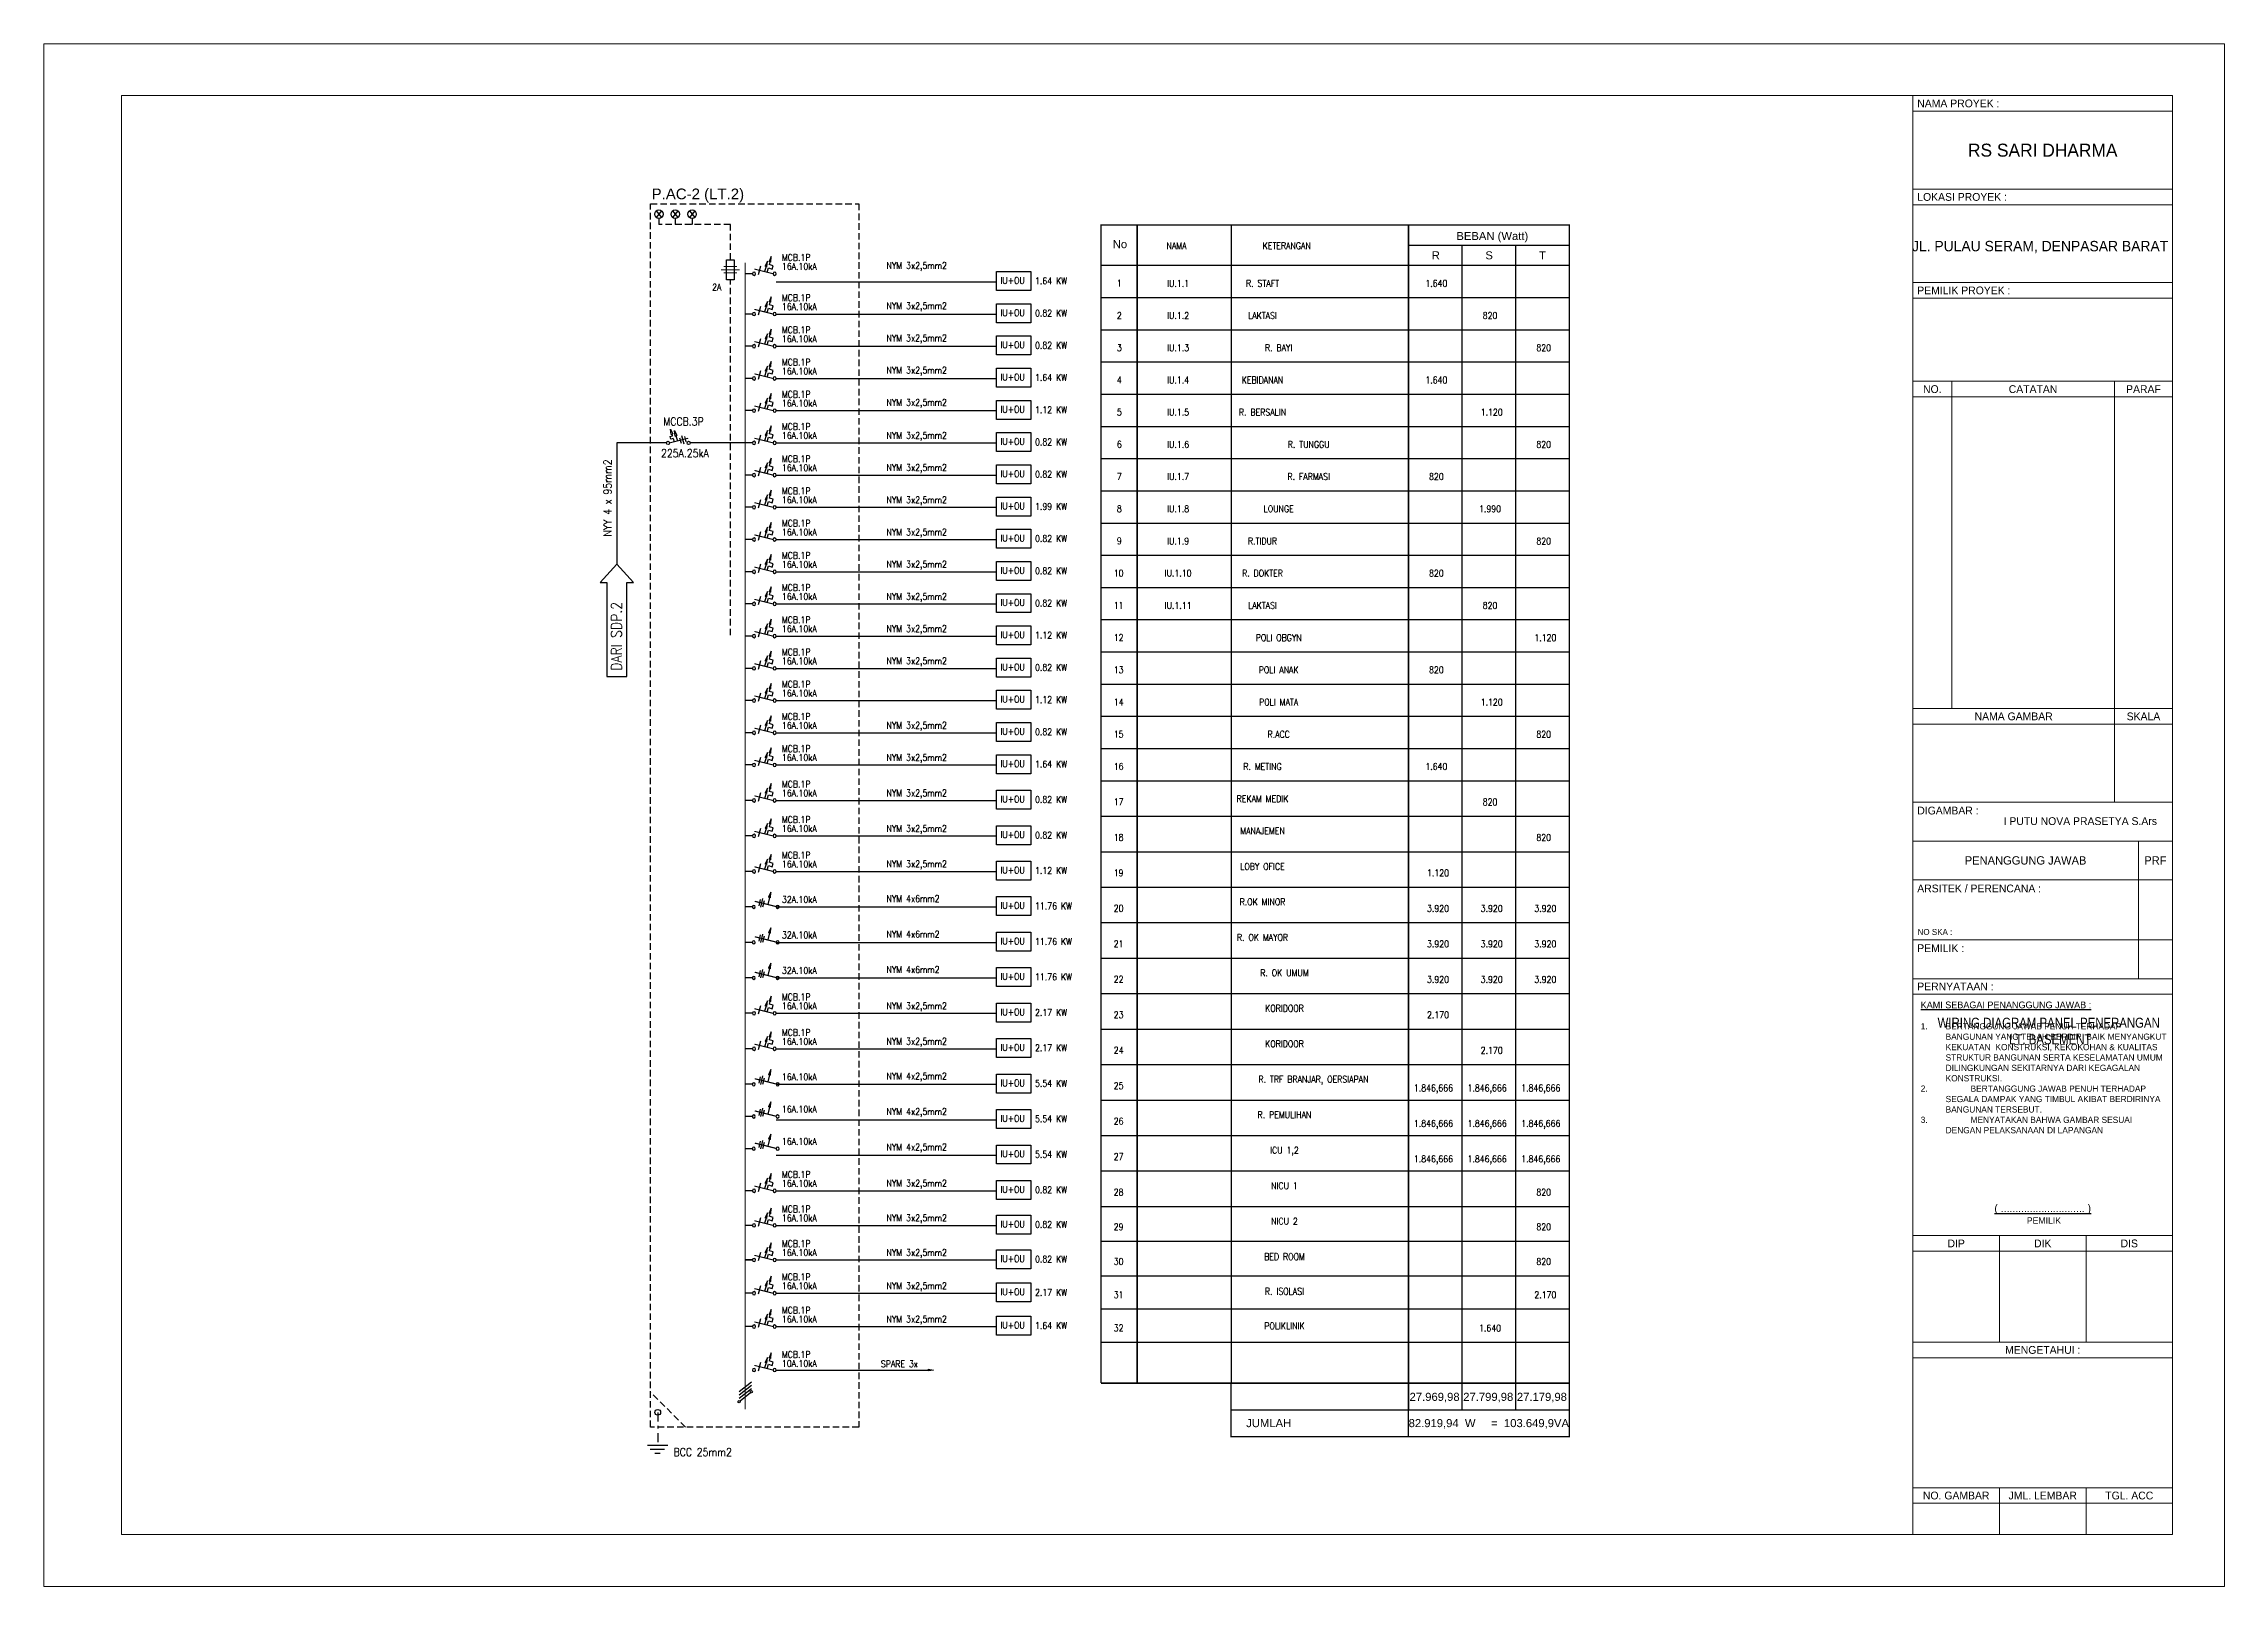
# Model space of a CAD drawing. Header units: inches. Extents: x 31310 to 32350, y 3900 to 5049.
# Drawn here: x 31918.7 to 32002.7, y 4547.7 to 4607.1 of the extents above; entities that cross this region are included whole.
import ezdxf
from ezdxf.enums import TextEntityAlignment as Align

# ---------------------------------------------------------------- set-up
doc = ezdxf.new("R2010")
doc.units = ezdxf.units.IN
doc.header["$MEASUREMENT"] = 0
doc.linetypes.add('DASHDOT', pattern=[1, 0.5, -0.25, 0, -0.25])
doc.linetypes.add('HIDDEN', pattern=[0.375, 0.25, -0.125])
for name, color, linetype in [('-KOP', 7, 'Continuous'), ('-LINE', 1, 'Continuous'), ('-TXT', 7, 'Continuous'), ('TEXTKOP', 7, 'Continuous'), ('WIRING', 4, 'Continuous')]:
    doc.layers.add(name, color=color, linetype=linetype)
doc.layers.add('-LAMP', color=7, linetype='Continuous', lineweight=18, true_color=0xff0a0a)
for name, color, linetype, lineweight in [('A-FURN-EQPM', 177, 'Continuous', 0), ('US 0 Sanitair', 9, 'Continuous', 0), ('US-Elevation', 9, 'Continuous', 5)]:
    doc.layers.add(name, color=color, linetype=linetype, lineweight=lineweight)
doc.styles.add('1 100', font='GOTHIC.TTF')
doc.styles.add('1 200', font='GOTHIC.TTF', dxfattribs={"height": 300})
doc.styles.add('ARIAL', font='arial.ttf')
doc.styles.add('Arial Narrow', font='ARIALN.TTF')
doc.styles.add('TXT', font='romans.shx', dxfattribs={"width": 0.85, "height": 0.25})

# ---------------------------------------------------------------- blocks, each defined once
blk = doc.blocks.new('_ClosedBlank')
at = {"color": 0, "linetype": 'ByBlock', "lineweight": -2}
for p, q in [((-1, 0.17), (0, 0)), ((-1, 0.17), (-1, -0.17)), ((0, 0), (-1, -0.17))]:
    blk.add_line(p, q, dxfattribs=at)
blk = doc.blocks.new('-MCB1PH')
at = {"layer": '-LINE', "color": 7}
for p, q in [((0.12, 0.299), (0.262, 0.34)), ((0.153, 0.172), (0.12, 0.299)), ((0.287, 0.215), (0.153, 0.172)), ((0.334, 0.053), (0.287, 0.215))]:
    blk.add_line(p, q, dxfattribs=at)
blk.add_lwpolyline([(0.237, 0.444), (0.262, 0.34)], dxfattribs=at)
at = {"layer": 'WIRING', "color": 7}
blk.add_line((0.585, 0.282), (0.673, -0.037), dxfattribs=at)
at = {"layer": 'WIRING', "const_width": 0.04}
blk.add_lwpolyline([(0.121, 0), (0.813, 0.173)], dxfattribs=at)
at = {"layer": 'WIRING', "color": 7}
blk.add_lwpolyline([(0.379, 0.269), (0.432, 0.078)], dxfattribs=at)
at = {"layer": 'WIRING'}
for centre in [(0.06, 0), (0.828, 0)]:
    blk.add_circle(centre, 0.0605, dxfattribs=at)
at = {"layer": '-LINE', "color": 7, "xscale": 0.1984500000224796, "yscale": 0.1984500000224796, "zscale": 0.1984500000224796, "rotation": 103.8965061108656}
blk.add_blockref('_ClosedBlank', (0.189, 0.636), dxfattribs=at)
at = {"layer": 'WIRING', "color": 7, "xscale": 0.1999999999999972, "yscale": 0.1999999999999972, "zscale": 0.1999999999999972, "rotation": 105.3991931955513}
blk.add_blockref('_ClosedBlank', (0.326, 0.462), dxfattribs=at)
blk = doc.blocks.new('-MCCB')
at = {"layer": 'WIRING', "color": 7}
for p, q in [((0.136, 0.233), (0.229, 0.258)), ((0.163, 0.134), (0.136, 0.233)), ((0.256, 0.16), (0.163, 0.134)), ((0.229, 0.258), (0.211, 0.322)), ((0.49, 0.19), (0.546, -0.013)), ((0.563, 0.278), (0.651, -0.04)), ((0.672, 0.24), (0.727, 0.037))]:
    blk.add_line(p, q, dxfattribs=at)
at = {"layer": 'WIRING', "const_width": 0.04}
blk.add_lwpolyline([(0.121, 0), (0.813, 0.173)], dxfattribs=at)
at = {"layer": 'WIRING', "color": 7}
for points in [[(0.256, 0.16), (0.288, 0.044)], [(0.357, 0.266), (0.41, 0.074)]]:
    blk.add_lwpolyline(points, dxfattribs=at)
at = {"layer": 'WIRING'}
for centre in [(0.06, 0), (0.828, 0)]:
    blk.add_circle(centre, 0.0605, dxfattribs=at)
at = {"layer": 'WIRING', "color": 7, "xscale": 0.1999999999999972, "yscale": 0.1999999999999972, "zscale": 0.1999999999999972, "rotation": 105.3991931955513}
for p in [(0.158, 0.515), (0.304, 0.458)]:
    blk.add_blockref('_ClosedBlank', p, dxfattribs=at)
blk = doc.blocks.new('erthrhhrthre')
for p, q in [((-229.5, 130.04), (-229.5, 40.94)), ((-103.5, 130.04), (-229.5, 130.04)), ((-103.5, 40.94), (-103.5, 130.04)), ((-121.5, 121.64), (-106.5, 121.64)), ((-121.5, 116.24), (-106.5, 116.24)), ((-121.5, 110.54), (-106.5, 110.54)), ((-121.5, 91.64), (-106.5, 91.64)), ((-121.5, 86.24), (-106.5, 86.24)), ((-121.5, 83.99), (-106.5, 83.99)), ((-121.5, 76.04), (-106.5, 76.04)), ((-121.5, 61.2), (-106.5, 61.2)), ((-121.5, 55.05), (-106.5, 55.05)), ((-121.5, 46.64), (-106.5, 46.64)), ((-229.5, 40.94), (-103.5, 40.94))]:
    blk.add_line(p, q)
at = {"color": 5}
for p, q in [((-225, 127.04), (-225, 43.94)), ((-106.5, 127.04), (-225, 127.04)), ((-121.5, 43.94), (-121.5, 127.04)), ((-106.5, 43.94), (-106.5, 127.04)), ((-225, 43.94), (-106.5, 43.94))]:
    blk.add_line(p, q, dxfattribs=at)
at = {"ltscale": 8}
for p, q in [((-121.5, 126.14), (-106.5, 126.14)), ((-121.5, 120.74), (-106.5, 120.74)), ((-121.5, 115.34), (-106.5, 115.34)), ((-121.5, 109.64), (-106.5, 109.64)), ((-119.25, 91.64), (-119.25, 110.54)), ((-109.86, 86.24), (-109.86, 110.54)), ((-121.5, 90.74), (-106.5, 90.74)), ((-108.47, 83.99), (-108.47, 76.04)), ((-121.5, 81.74), (-106.5, 81.74)), ((-121.5, 78.29), (-106.5, 78.29)), ((-121.5, 75.14), (-106.5, 75.14)), ((-116.5, 61.2), (-116.5, 55.05)), ((-111.5, 61.2), (-111.5, 55.05)), ((-121.5, 60.3), (-106.5, 60.3)), ((-121.5, 54.15), (-106.5, 54.15)), ((-121.5, 45.74), (-106.5, 45.74))]:
    blk.add_line(p, q, dxfattribs=at)
at = {"ltscale": 5}
for p, q in [((-116.5, 43.94), (-116.5, 46.64)), ((-111.5, 43.94), (-111.5, 46.64))]:
    blk.add_line(p, q, dxfattribs=at)
at = {"layer": 'A-FURN-EQPM', "color": 0, "linetype": 'ByBlock', "lineweight": -2, "ltscale": 0.25}
blk.add_lwpolyline([(-229.5, 40.94), (-103.5, 40.94), (-103.5, 130.04), (-229.5, 130.04)], close=True, dxfattribs=at)
at = {"layer": 'TEXTKOP', "style": '1 100'}
for s, height, p in [('NAMA PROYEK :', 0.45, (-121.25, 126.59)), ('LOKASI PROYEK :', 0.45, (-121.25, 121.19)), ('PEMILIK PROYEK :', 0.45, (-121.25, 115.79)), ('DIGAMBAR :', 0.45, (-121.25, 85.75)), ('I PUTU NOVA PRASETYA S.Ars', 0.45, (-116.26, 85.14)), ('ARSITEK / PERENCANA :', 0.45, (-121.25, 81.25)), ('NO SKA :', 0.346, (-121.23, 78.74)), ('PEMILIK :', 0.45, (-121.25, 77.8)), ('PERNYATAAN :', 0.45, (-121.25, 75.59))]:
    blk.add_text(s, height=height, dxfattribs=at).set_placement(p, align=Align.MIDDLE_LEFT)
at = {"layer": 'TEXTKOP', "style": '1 100', "oblique": 0}
for s, height, p in [('RS SARI DHARMA', 0.75, (-114, 123.89)), ('JL. PULAU SERAM, DENPASAR BARAT ', 0.6, (-114.04, 118.35))]:
    blk.add_text(s, height=height, rotation=359.9915, dxfattribs=at).set_placement(p, align=Align.MIDDLE_CENTER)
at = {"layer": 'TEXTKOP', "style": '1 100'}
for s, height, p in [('NO.', 0.45, (-120.38, 110.09)), ('CATATAN', 0.45, (-114.56, 110.09)), ('PARAF', 0.45, (-108.18, 110.09)), ('NAMA GAMBAR', 0.45, (-115.68, 91.19)), ('SKALA', 0.45, (-108.18, 91.19)), ('PENANGGUNG JAWAB', 0.48, (-114.99, 82.87)), ('PRF', 0.48, (-107.49, 82.87)), ('MENGETAHUI :', 0.45, (-114, 54.6)), ('NO. GAMBAR', 0.45, (-119, 46.19)), ('JML. LEMBAR', 0.45, (-114, 46.19)), ('TGL. ACC', 0.45, (-109, 46.19))]:
    blk.add_text(s, height=height, dxfattribs=at).set_placement(p, align=Align.MIDDLE_CENTER)
for s, p in [('DIP', (-119, 60.75)), ('DIK', (-114, 60.75)), ('DIS', (-109, 60.75))]:
    blk.add_text(s, height=0.45, dxfattribs=at).set_placement(p, align=Align.MIDDLE)
at = {"layer": 'TEXTKOP', "ltscale": 5, "style": '1 200'}
for s, insert, char_height, width, attachment_point in [('{\\H1.083x;\\LKAMI SEBAGAI PENANGGUNG JAWAB :\\P\\H0.9234x;\\P\\pxt4;}1. ^IBERTANGGUNG JAWAB PENUH TERHADAP  ^I^IBANGUNAN YANG TELAH BERDIRI BAIK MENYANGKUT ^IKEKUATAN ^IKONSTRUKSI, KEKOKOHAN & KUALITAS ^ISTRUKTUR BANGUNAN SERTA KESELAMATAN UMUM ^IDILINGKUNGAN SEKITARNYA DARI KEGAGALAN ^IKONSTRUKSI.\\P\\pi-4,l4,t8;2.^IBERTANGGUNG JAWAB PENUH TERHADAP SEGALA DAMPAK YANG TIMBUL AKIBAT BERDIRINYA BANGUNAN TERSEBUT.\\P3.^IMENYATAKAN BAHWA GAMBAR SESUAI DENGAN PELAKSANAAN DI LAPANGAN', (-121.05, 74.72), 0.36, 14.2351, 1), ('{\\L( ............................. )\\P\\H0.8333x;\\l PEMILIK}', (-114, 63.01), 0.45, 15, 2)]:
    blk.add_mtext(s, dxfattribs=dict(at, insert=insert, char_height=char_height, width=width, attachment_point=attachment_point))
blk = doc.blocks.new('-mcb3p')
at = {"layer": '-LINE', "color": 7}
for p, q in [((0.485, 0.007), (0.434, 0.215)), ((0.556, -0.004), (0.487, 0.275)), ((0.614, 0.038), (0.563, 0.247))]:
    blk.add_line(p, q, dxfattribs=at)
at = {"layer": '-LINE', "color": 2, "const_width": 0.04}
blk.add_lwpolyline([(0.049, 0.01), (0.755, 0.185)], dxfattribs=at)
at = {"layer": '-LINE', "color": 7}
blk.add_lwpolyline([(0.269, 0.31), (0.326, 0.079)], dxfattribs=at)
at = {"layer": '-LINE', "color": 2}
for centre in [(0, 0), (0.787, 0)]:
    blk.add_circle(centre, 0.05, dxfattribs=at)
at = {"layer": '-LINE', "color": 7, "xscale": 0.1800000000000017, "yscale": 0.1800000000000017, "zscale": 0.1800000000000017, "rotation": 103.8965061037899}
blk.add_blockref('_ClosedBlank', (0.226, 0.485), dxfattribs=at)

msp = doc.modelspace()

# ---------------------------------------------------------------- linework, layer by layer
at = {"layer": '-LAMP', "color": 7}
for p, q in [((31944.757, 4598.357), (31945.467, 4598.357)), ((31944.864, 4598.481), (31945.36, 4598.481)), ((31944.864, 4598.234), (31945.36, 4598.234))]:
    msp.add_line(p, q, dxfattribs=at)
at = {"layer": '-LINE', "color": 8}
for p, q in [((31942.255, 4600.624), (31942.463, 4600.376)), ((31942.463, 4600.624), (31942.255, 4600.376)), ((31943.093, 4600.624), (31942.884, 4600.376)), ((31942.884, 4600.624), (31943.093, 4600.376)), ((31943.535, 4600.624), (31943.744, 4600.376)), ((31943.744, 4600.624), (31943.535, 4600.376)), ((31959.394, 4597.289), (31977.428, 4597.289)), ((31959.394, 4596.049), (31977.428, 4596.049)), ((31959.394, 4594.809), (31977.428, 4594.809)), ((31959.394, 4593.568), (31977.428, 4593.568)), ((31959.394, 4592.328), (31977.428, 4592.328)), ((31959.394, 4592.328), (31977.428, 4592.328)), ((31959.394, 4591.088), (31977.428, 4591.088)), ((31959.394, 4591.088), (31977.428, 4591.088)), ((31959.394, 4589.848), (31977.428, 4589.848)), ((31959.394, 4589.848), (31977.428, 4589.848)), ((31959.394, 4588.607), (31977.428, 4588.607)), ((31959.394, 4587.367), (31977.428, 4587.367)), ((31959.394, 4586.127), (31977.428, 4586.127)), ((31959.394, 4584.887), (31977.428, 4584.887)), ((31959.394, 4583.646), (31977.428, 4583.646)), ((31959.394, 4582.406), (31977.428, 4582.406)), ((31959.394, 4581.166), (31977.428, 4581.166)), ((31959.394, 4579.926), (31977.428, 4579.926)), ((31959.394, 4578.685), (31977.428, 4578.685)), ((31959.394, 4577.319), (31977.428, 4577.319)), ((31959.394, 4575.953), (31977.428, 4575.953)), ((31959.394, 4574.587), (31977.428, 4574.587)), ((31959.394, 4573.221), (31977.428, 4573.221)), ((31959.394, 4571.855), (31977.428, 4571.855)), ((31959.394, 4570.489), (31977.428, 4570.489)), ((31959.394, 4569.123), (31977.428, 4569.123)), ((31959.394, 4567.757), (31977.428, 4567.757)), ((31959.394, 4566.391), (31977.428, 4566.391)), ((31959.394, 4565.025), (31977.428, 4565.025)), ((31959.394, 4563.659), (31977.428, 4563.659)), ((31959.394, 4562.293), (31977.428, 4562.293)), ((31959.394, 4560.96), (31977.428, 4560.96)), ((31959.394, 4559.626), (31977.428, 4559.626)), ((31959.394, 4558.345), (31977.428, 4558.345)), ((31959.394, 4557.065), (31977.428, 4557.065)), ((31959.394, 4555.495), (31977.428, 4555.495)), ((31959.394, 4555.495), (31977.428, 4555.495)), ((31959.394, 4555.495), (31977.428, 4555.495)), ((31959.394, 4555.495), (31977.428, 4555.495)), ((31959.394, 4555.495), (31977.428, 4555.495)), ((31959.394, 4555.495), (31977.428, 4555.495)), ((31959.394, 4555.495), (31977.428, 4555.495)), ((31959.394, 4555.495), (31977.428, 4555.495)), ((31959.394, 4555.495), (31977.428, 4555.495)), ((31959.394, 4555.495), (31977.428, 4555.495)), ((31959.394, 4555.495), (31977.428, 4555.495)), ((31959.394, 4555.495), (31977.428, 4555.495)), ((31959.394, 4555.495), (31977.428, 4555.495)), ((31959.394, 4555.495), (31977.428, 4555.495)), ((31959.394, 4555.495), (31977.428, 4555.495)), ((31959.394, 4555.495), (31977.428, 4555.495)), ((31964.4, 4554.462), (31977.428, 4554.462))]:
    msp.add_line(p, q, dxfattribs=at)
at = {"layer": '-LINE', "color": 7, "linetype": 'HIDDEN'}
for p, q in [((31942.359, 4600.338), (31942.359, 4600.097)), ((31945.112, 4600.097), (31942.359, 4600.097)), ((31942.988, 4600.338), (31942.988, 4600.097)), ((31943.639, 4600.338), (31943.639, 4600.097)), ((31945.112, 4598.745), (31945.112, 4600.097)), ((31945.112, 4584.289), (31945.112, 4597.97)), ((31943.378, 4553.8), (31942.04, 4555.142))]:
    msp.add_line(p, q, dxfattribs=at)
at = {"layer": '-LINE'}
for p, q in [((31964.4, 4600.096), (31964.4, 4555.495)), ((31964.4, 4600.096), (31964.4, 4555.495)), ((31964.4, 4600.08), (31964.4, 4555.495)), ((31964.4, 4600.08), (31964.4, 4555.495)), ((31971.227, 4600.08), (31971.227, 4555.495)), ((31971.227, 4600.08), (31971.227, 4555.495)), ((31971.227, 4600.08), (31971.227, 4555.495)), ((31971.227, 4600.08), (31971.227, 4554.462)), ((31973.294, 4599.305), (31973.294, 4554.462)), ((31973.294, 4599.305), (31973.294, 4554.462)), ((31975.361, 4599.305), (31975.361, 4554.462))]:
    msp.add_line(p, q, dxfattribs=at)
at = {"layer": '-LINE', "color": 7}
for p, q in [((31945.451, 4555.164), (31945.924, 4555.542)), ((31945.451, 4555.036), (31945.924, 4555.413)), ((31945.451, 4554.907), (31945.924, 4555.284)), ((31945.486, 4554.806), (31945.889, 4555.128)), ((31941.918, 4553.104), (31942.709, 4553.104)), ((31942.028, 4552.952), (31942.573, 4552.952)), ((31942.201, 4552.796), (31942.414, 4552.796))]:
    msp.add_line(p, q, dxfattribs=at)
at = {"layer": '-LINE', "color": 7, "linetype": 'DASHDOT', "ltscale": 0.7}
msp.add_line((31942.314, 4554.366), (31942.314, 4553.104), dxfattribs=at)
at = {"layer": '-LINE', "color": 7, "linetype": 'HIDDEN'}
msp.add_lwpolyline([(31942.04, 4600.897), (31950.059, 4600.897), (31950.059, 4553.8), (31942.04, 4553.8)], close=True, dxfattribs=at)
at = {"layer": '-LINE', "const_width": 0.0517}
for points in [[(31959.394, 4555.495), (31959.394, 4600.08), (31977.428, 4600.08), (31977.428, 4554.462)], [(31960.782, 4600.08), (31960.782, 4555.495)], [(31971.227, 4600.08), (31971.227, 4553.428)], [(31971.227, 4599.305), (31977.428, 4599.305)], [(31959.394, 4598.53), (31977.428, 4598.53)], [(31959.394, 4555.495), (31977.428, 4555.495)], [(31977.428, 4554.462), (31977.428, 4553.428), (31964.4, 4553.428), (31964.4, 4555.495)], [(31964.4, 4554.462), (31977.428, 4554.462)]]:
    msp.add_lwpolyline(points, dxfattribs=at)
at = {"layer": '-LINE'}
msp.add_lwpolyline([(31944.961, 4598.745), (31945.263, 4598.745), (31945.263, 4597.97), (31944.961, 4597.97)], close=True, dxfattribs=at)
msp.add_lwpolyline([(31940.739, 4587.018), (31940.096, 4586.317), (31940.355, 4586.317), (31940.355, 4582.701), (31941.124, 4582.701), (31941.124, 4586.317), (31941.382, 4586.317), (31940.739, 4587.018)], dxfattribs=at)
for centre in [(31942.359, 4600.5), (31942.988, 4600.5), (31943.639, 4600.5)]:
    msp.add_circle(centre, 0.162, dxfattribs=at)
at = {"layer": '-LINE', "color": 7}
for centre in [(31945.451, 4554.779), (31945.924, 4555.156)]:
    msp.add_circle(centre, 0.0444, dxfattribs=at)
at = {"layer": '-LINE', "color": 7, "linetype": 'Continuous', "ltscale": 0.7}
msp.add_circle((31942.314, 4554.366), 0.111, dxfattribs=at)
at = {"layer": 'WIRING', "color": 7}
for p, q in [((31945.962, 4598.206), (31945.687, 4598.206)), ((31946.88, 4597.895), (31955.368, 4597.895)), ((31945.962, 4596.655), (31945.687, 4596.655)), ((31946.88, 4596.655), (31955.368, 4596.655)), ((31945.962, 4595.414), (31945.687, 4595.414)), ((31946.88, 4595.414), (31955.368, 4595.414)), ((31945.962, 4594.174), (31945.687, 4594.174)), ((31946.88, 4594.174), (31955.368, 4594.174)), ((31945.962, 4592.934), (31945.687, 4592.934)), ((31946.88, 4592.934), (31955.368, 4592.934)), ((31945.962, 4591.693), (31945.687, 4591.693)), ((31946.88, 4591.693), (31955.368, 4591.693)), ((31945.962, 4590.453), (31945.687, 4590.453)), ((31946.88, 4590.453), (31955.368, 4590.453)), ((31945.962, 4589.213), (31945.687, 4589.213)), ((31946.88, 4589.213), (31955.368, 4589.213)), ((31945.962, 4587.973), (31945.687, 4587.973)), ((31946.88, 4587.973), (31955.368, 4587.973)), ((31945.953, 4586.732), (31945.679, 4586.732)), ((31945.962, 4586.732), (31945.687, 4586.732)), ((31945.962, 4586.732), (31945.687, 4586.732)), ((31945.962, 4586.732), (31945.687, 4586.732)), ((31946.88, 4586.732), (31955.368, 4586.732)), ((31945.953, 4585.492), (31945.679, 4585.492)), ((31945.962, 4585.492), (31945.687, 4585.492)), ((31945.962, 4585.492), (31945.687, 4585.492)), ((31945.962, 4585.492), (31945.687, 4585.492)), ((31946.88, 4585.492), (31955.368, 4585.492)), ((31945.953, 4584.252), (31945.679, 4584.252)), ((31945.962, 4584.252), (31945.687, 4584.252)), ((31945.962, 4584.252), (31945.687, 4584.252)), ((31945.962, 4584.252), (31945.687, 4584.252)), ((31946.88, 4584.252), (31955.368, 4584.252)), ((31945.953, 4583.011), (31945.679, 4583.011)), ((31945.962, 4583.012), (31945.687, 4583.012)), ((31945.962, 4583.012), (31945.687, 4583.012)), ((31945.962, 4583.012), (31945.687, 4583.012)), ((31946.88, 4583.012), (31955.368, 4583.012)), ((31945.953, 4581.771), (31945.679, 4581.771)), ((31945.962, 4581.771), (31945.687, 4581.771)), ((31945.962, 4581.771), (31945.687, 4581.771)), ((31945.962, 4581.771), (31945.687, 4581.771)), ((31946.88, 4581.771), (31955.368, 4581.771)), ((31945.953, 4580.531), (31945.679, 4580.531)), ((31945.962, 4580.531), (31945.687, 4580.531)), ((31945.962, 4580.531), (31945.687, 4580.531)), ((31945.962, 4580.531), (31945.687, 4580.531)), ((31946.88, 4580.531), (31955.368, 4580.531)), ((31945.953, 4579.291), (31945.679, 4579.291)), ((31945.962, 4579.291), (31945.687, 4579.291)), ((31945.962, 4579.291), (31945.687, 4579.291)), ((31945.962, 4579.291), (31945.687, 4579.291)), ((31946.88, 4579.291), (31955.368, 4579.291)), ((31945.953, 4577.925), (31945.679, 4577.925)), ((31945.962, 4577.925), (31945.687, 4577.925)), ((31945.962, 4577.925), (31945.687, 4577.925)), ((31945.962, 4577.925), (31945.687, 4577.925)), ((31946.88, 4577.925), (31955.368, 4577.925)), ((31945.953, 4576.559), (31945.679, 4576.559)), ((31945.962, 4576.559), (31945.687, 4576.559)), ((31945.962, 4576.559), (31945.687, 4576.559)), ((31945.962, 4576.559), (31945.687, 4576.559)), ((31946.88, 4576.559), (31955.368, 4576.559)), ((31945.953, 4575.193), (31945.679, 4575.193)), ((31945.962, 4575.193), (31945.687, 4575.193)), ((31945.962, 4575.193), (31945.687, 4575.193)), ((31945.962, 4575.193), (31945.687, 4575.193)), ((31946.88, 4575.193), (31955.368, 4575.193)), ((31945.953, 4573.827), (31945.679, 4573.827)), ((31945.962, 4573.827), (31945.687, 4573.827)), ((31946.88, 4573.827), (31955.368, 4573.827)), ((31945.953, 4572.461), (31945.679, 4572.461)), ((31945.962, 4572.461), (31945.687, 4572.461)), ((31946.88, 4572.461), (31955.368, 4572.461)), ((31945.953, 4571.095), (31945.679, 4571.095)), ((31945.962, 4571.095), (31945.687, 4571.095)), ((31946.88, 4571.095), (31955.368, 4571.095)), ((31945.953, 4569.729), (31945.679, 4569.729)), ((31945.962, 4569.729), (31945.687, 4569.729)), ((31945.962, 4569.729), (31945.687, 4569.729)), ((31945.962, 4569.729), (31945.687, 4569.729)), ((31946.88, 4569.729), (31955.368, 4569.729)), ((31945.953, 4568.363), (31945.679, 4568.363)), ((31945.962, 4568.363), (31945.687, 4568.363)), ((31945.962, 4568.363), (31945.687, 4568.363)), ((31945.962, 4568.363), (31945.687, 4568.363)), ((31946.88, 4568.363), (31955.368, 4568.363)), ((31945.953, 4566.996), (31945.679, 4566.996)), ((31945.962, 4566.997), (31945.687, 4566.997)), ((31946.88, 4566.997), (31955.368, 4566.997)), ((31945.953, 4565.756), (31945.679, 4565.756)), ((31945.962, 4565.756), (31945.687, 4565.756)), ((31946.88, 4565.631), (31955.368, 4565.631)), ((31945.953, 4564.516), (31945.679, 4564.516)), ((31945.962, 4564.516), (31945.687, 4564.516)), ((31946.88, 4564.265), (31955.368, 4564.265)), ((31945.953, 4562.898), (31945.679, 4562.898)), ((31945.962, 4562.899), (31945.687, 4562.899)), ((31945.962, 4562.899), (31945.687, 4562.899)), ((31945.962, 4562.899), (31945.687, 4562.899)), ((31946.88, 4562.899), (31955.368, 4562.899)), ((31945.953, 4561.565), (31945.679, 4561.565)), ((31945.962, 4561.565), (31945.687, 4561.565)), ((31945.962, 4561.565), (31945.687, 4561.565)), ((31945.962, 4561.565), (31945.687, 4561.565)), ((31946.88, 4561.565), (31955.368, 4561.565)), ((31945.953, 4560.231), (31945.679, 4560.231)), ((31945.962, 4560.232), (31945.687, 4560.232)), ((31945.962, 4560.232), (31945.687, 4560.232)), ((31945.962, 4560.232), (31945.687, 4560.232)), ((31946.88, 4560.232), (31955.368, 4560.232)), ((31945.953, 4558.951), (31945.679, 4558.951)), ((31945.962, 4558.951), (31945.687, 4558.951)), ((31945.962, 4558.951), (31945.687, 4558.951)), ((31945.962, 4558.951), (31945.687, 4558.951)), ((31946.88, 4558.951), (31955.368, 4558.951)), ((31945.953, 4557.67), (31945.679, 4557.67)), ((31945.962, 4557.67), (31945.687, 4557.67)), ((31945.962, 4557.67), (31945.687, 4557.67)), ((31945.962, 4557.67), (31945.687, 4557.67)), ((31946.88, 4557.67), (31955.368, 4557.67)), ((31946.88, 4555.995), (31952.729, 4555.995))]:
    msp.add_line(p, q, dxfattribs=at)
at = {"layer": 'WIRING'}
for p, q in [((31942.649, 4591.693), (31940.739, 4591.693)), ((31940.739, 4591.693), (31940.739, 4587.018)), ((31945.687, 4591.693), (31943.568, 4591.693))]:
    msp.add_line(p, q, dxfattribs=at)
at = {"layer": 'WIRING', "const_width": 0.0413}
msp.add_lwpolyline([(31945.687, 4598.629), (31945.687, 4554.48)], dxfattribs=at)
at = {"layer": 'WIRING'}
for points in [[(31955.368, 4598.289), (31956.691, 4598.289), (31956.691, 4597.559), (31955.368, 4597.559)], [(31955.368, 4597.049), (31956.691, 4597.049), (31956.691, 4596.318), (31955.368, 4596.318)], [(31955.368, 4595.809), (31956.691, 4595.809), (31956.691, 4595.078), (31955.368, 4595.078)], [(31955.368, 4594.569), (31956.691, 4594.569), (31956.691, 4593.838), (31955.368, 4593.838)], [(31955.368, 4593.328), (31956.691, 4593.328), (31956.691, 4592.597), (31955.368, 4592.597)], [(31955.368, 4592.088), (31956.691, 4592.088), (31956.691, 4591.357), (31955.368, 4591.357)], [(31955.368, 4590.848), (31956.691, 4590.848), (31956.691, 4590.117), (31955.368, 4590.117)], [(31955.368, 4589.608), (31956.691, 4589.608), (31956.691, 4588.877), (31955.368, 4588.877)], [(31955.368, 4588.367), (31956.691, 4588.367), (31956.691, 4587.636), (31955.368, 4587.636)], [(31955.368, 4587.127), (31956.691, 4587.127), (31956.691, 4586.396), (31955.368, 4586.396)], [(31955.368, 4585.887), (31956.691, 4585.887), (31956.691, 4585.156), (31955.368, 4585.156)], [(31955.368, 4584.647), (31956.691, 4584.647), (31956.691, 4583.916), (31955.368, 4583.916)], [(31955.368, 4583.406), (31956.691, 4583.406), (31956.691, 4582.675), (31955.368, 4582.675)], [(31955.368, 4582.166), (31956.691, 4582.166), (31956.691, 4581.435), (31955.368, 4581.435)], [(31955.368, 4580.926), (31956.691, 4580.926), (31956.691, 4580.195), (31955.368, 4580.195)], [(31955.368, 4579.686), (31956.691, 4579.686), (31956.691, 4578.955), (31955.368, 4578.955)], [(31955.368, 4578.32), (31956.691, 4578.32), (31956.691, 4577.589), (31955.368, 4577.589)], [(31955.368, 4576.954), (31956.691, 4576.954), (31956.691, 4576.223), (31955.368, 4576.223)], [(31955.368, 4575.587), (31956.691, 4575.587), (31956.691, 4574.857), (31955.368, 4574.857)], [(31955.368, 4574.221), (31956.691, 4574.221), (31956.691, 4573.491), (31955.368, 4573.491)], [(31955.368, 4572.855), (31956.691, 4572.855), (31956.691, 4572.125), (31955.368, 4572.125)], [(31955.368, 4571.489), (31956.691, 4571.489), (31956.691, 4570.759), (31955.368, 4570.759)], [(31955.368, 4570.123), (31956.691, 4570.123), (31956.691, 4569.393), (31955.368, 4569.393)], [(31955.368, 4568.757), (31956.691, 4568.757), (31956.691, 4568.027), (31955.368, 4568.027)], [(31955.368, 4567.391), (31956.691, 4567.391), (31956.691, 4566.661), (31955.368, 4566.661)], [(31955.368, 4566.025), (31956.691, 4566.025), (31956.691, 4565.294), (31955.368, 4565.294)], [(31955.368, 4564.659), (31956.691, 4564.659), (31956.691, 4563.928), (31955.368, 4563.928)], [(31955.368, 4563.293), (31956.691, 4563.293), (31956.691, 4562.562), (31955.368, 4562.562)], [(31955.368, 4561.96), (31956.691, 4561.96), (31956.691, 4561.229), (31955.368, 4561.229)], [(31955.368, 4560.626), (31956.691, 4560.626), (31956.691, 4559.895), (31955.368, 4559.895)], [(31955.368, 4559.346), (31956.691, 4559.346), (31956.691, 4558.615), (31955.368, 4558.615)], [(31955.368, 4558.065), (31956.691, 4558.065), (31956.691, 4557.334), (31955.368, 4557.334)]]:
    msp.add_lwpolyline(points, close=True, dxfattribs=at)

# ---------------------------------------------------------------- block references
at = {"layer": '-LINE', "xscale": -1.166836098857284, "yscale": 1.166836098858709, "zscale": 1.166836098858687}
for p in [(31946.934, 4573.827), (31946.934, 4572.461), (31946.934, 4571.095), (31946.934, 4566.996), (31946.934, 4565.756), (31946.934, 4564.516)]:
    msp.add_blockref('-mcb3p', p, dxfattribs=at)
at = {"layer": 'US-Elevation', "color": 1, "xscale": 0.6666666666678793, "yscale": 0.6666666666678793, "zscale": 0.6666666666678793}
msp.add_blockref('erthrhhrthre', (32071.663, 4520.37), dxfattribs=at)
at = {"layer": 'WIRING'}
for name, p, xscale, yscale, zscale in [('-MCB1PH', (31946.88, 4598.206), -1.033549549017403, 1.033549549017403, 1.033549549017403), ('-MCB1PH', (31946.88, 4596.655), -1.033549549017403, 1.033549549017403, 1.033549549017403), ('-MCB1PH', (31946.88, 4595.414), -1.033549549017403, 1.033549549017403, 1.033549549017403), ('-MCB1PH', (31946.88, 4594.174), -1.033549549017403, 1.033549549017403, 1.033549549017403), ('-MCB1PH', (31946.88, 4592.934), -1.033549549017403, 1.033549549017403, 1.033549549017403), ('-MCB1PH', (31946.88, 4591.693), -1.033549549017403, 1.033549549017403, 1.033549549017403), ('-MCCB', (31942.649, 4591.693), 1.033549549017403, 1.033549549017403, 1.033549549017403), ('-MCB1PH', (31946.88, 4590.453), -1.033549549017403, 1.033549549017403, 1.033549549017403), ('-MCB1PH', (31946.88, 4589.213), -1.033549549017403, 1.033549549017403, 1.033549549017403), ('-MCB1PH', (31946.88, 4587.973), -1.033549549017403, 1.033549549017403, 1.033549549017403), ('-MCB1PH', (31946.88, 4586.732), -1.033549549017403, 1.033549549017403, 1.033549549017403), ('-MCB1PH', (31946.88, 4585.492), -1.033549549017403, 1.033549549017403, 1.033549549017403), ('-MCB1PH', (31946.88, 4584.252), -1.033549549017403, 1.033549549017403, 1.033549549017403), ('-MCB1PH', (31946.88, 4583.012), -1.033549549017403, 1.033549549017403, 1.033549549017403), ('-MCB1PH', (31946.88, 4581.771), -1.033549549017403, 1.033549549017403, 1.033549549017403), ('-MCB1PH', (31946.88, 4580.531), -1.033549549017403, 1.033549549017403, 1.033549549017403), ('-MCB1PH', (31946.88, 4579.291), -1.033549549017403, 1.033549549017403, 1.033549549017403), ('-MCB1PH', (31946.88, 4577.925), -1.033549549017403, 1.033549549017403, 1.033549549017403), ('-MCB1PH', (31946.88, 4576.559), -1.033549549017403, 1.033549549017403, 1.033549549017403), ('-MCB1PH', (31946.88, 4575.193), -1.033549549017403, 1.033549549017403, 1.033549549017403), ('-MCB1PH', (31946.88, 4569.729), -1.033549549017403, 1.033549549017403, 1.033549549017403), ('-MCB1PH', (31946.88, 4568.363), -1.033549549017403, 1.033549549017403, 1.033549549017403), ('-MCB1PH', (31946.88, 4562.899), -1.033549549017403, 1.033549549017403, 1.033549549017403), ('-MCB1PH', (31946.88, 4561.565), -1.033549549017403, 1.033549549017403, 1.033549549017403), ('-MCB1PH', (31946.88, 4560.232), -1.033549549017403, 1.033549549017403, 1.033549549017403), ('-MCB1PH', (31946.88, 4558.951), -1.033549549017403, 1.033549549017403, 1.033549549017403), ('-MCB1PH', (31946.88, 4557.67), -1.033549549017403, 1.033549549017403, 1.033549549017403), ('-MCB1PH', (31946.88, 4555.995), -1.033549549017403, 1.033549549017403, 1.033549549017403), ('_ClosedBlank', (31952.936, 4555.995), 0.2067099097421921, 0.2067099097421921, 0.2067099097421921)]:
    msp.add_blockref(name, p, dxfattribs=dict(at, xscale=xscale, yscale=yscale, zscale=zscale))

# ---------------------------------------------------------------- texts
at = {"layer": '-KOP', "color": 2, "ltscale": 0.5, "style": 'ARIAL'}
for s, height, p in [('P.AC-2 (LT.2)', 0.41342, (31942.08, 4601.072)), ('No', 0.3101, (31959.842, 4599.19)), ('R', 0.31, (31972.128, 4598.76)), ('BEBAN (Watt)', 0.31006, (31973.078, 4599.503)), ('S', 0.31, (31974.195, 4598.76)), ('T', 0.31, (31976.262, 4598.76)), ('JUMLAH', 0.3101, (31964.983, 4553.796))]:
    msp.add_text(s, height=height, dxfattribs=at).set_placement(p)
at = {"layer": '-LINE', "style": 'ARIAL'}
for s, height, p in [('27.969,98', 0.3101, (31971.275, 4554.808)), ('27.799,98', 0.3101, (31973.342, 4554.808)), ('27.179,98', 0.3101, (31975.409, 4554.808)), ('82.919,94  W     =  103.649,9VA', 0.31006, (31971.239, 4553.796))]:
    msp.add_text(s, height=height, dxfattribs=at).set_placement(p)
at = {"layer": '-TXT', "style": 'TXT', "width": 0.85}
for s, height, p in [('NAMA', 0.2584, (31961.913, 4599.155)), ('KETERANGAN', 0.2584, (31965.616, 4599.155)), ('MCB.1P', 0.2584, (31947.098, 4598.705)), ('16A.10kA', 0.2584, (31947.098, 4598.36)), ('NYM 3x2,5mm2', 0.25839, (31951.128, 4598.393)), ('2A', 0.2584, (31944.411, 4597.562)), ('MCB.1P', 0.2584, (31947.098, 4597.154)), ('IU+OU', 0.2584, (31955.513, 4597.816)), ('1.64 KW', 0.2584, (31956.848, 4597.8)), ('1', 0.258, (31960, 4597.71)), ('16A.10kA', 0.2584, (31947.098, 4596.808)), ('NYM 3x2,5mm2', 0.25839, (31951.128, 4596.842)), ('IU+OU', 0.2584, (31955.513, 4596.575)), ('0.82 KW ', 0.2584, (31956.848, 4596.559)), ('2', 0.258, (31960, 4596.47)), ('MCB.1P', 0.2584, (31947.098, 4595.914)), ('16A.10kA', 0.2584, (31947.098, 4595.568)), ('NYM 3x2,5mm2', 0.25839, (31951.128, 4595.601)), ('MCB.1P', 0.2584, (31947.098, 4594.673)), ('IU+OU', 0.2584, (31955.513, 4595.335)), ('0.82 KW ', 0.2584, (31956.848, 4595.319)), ('3', 0.258, (31960, 4595.229)), ('16A.10kA', 0.2584, (31947.098, 4594.328)), ('NYM 3x2,5mm2', 0.25839, (31951.128, 4594.361)), ('IU+OU', 0.2584, (31955.513, 4594.095)), ('1.64 KW ', 0.2584, (31956.848, 4594.079)), ('4', 0.258, (31960, 4593.989)), ('MCB.1P', 0.2584, (31947.098, 4593.433)), ('16A.10kA', 0.2584, (31947.098, 4593.088)), ('NYM 3x2,5mm2', 0.25839, (31951.128, 4593.121)), ('MCCB.3P', 0.3101, (31942.529, 4592.361)), ('MCB.1P', 0.2584, (31947.098, 4592.193)), ('IU+OU', 0.2584, (31955.513, 4592.855)), ('1.12 KW ', 0.2584, (31956.848, 4592.839)), ('5', 0.258, (31960, 4592.749)), ('225A.25kA', 0.3101, (31942.441, 4591.139)), ('16A.10kA', 0.2584, (31947.098, 4591.847)), ('NYM 3x2,5mm2', 0.25839, (31951.128, 4591.851)), ('IU+OU', 0.2584, (31955.513, 4591.614)), ('0.82 KW ', 0.2584, (31956.848, 4591.598)), ('6', 0.258, (31960, 4591.508)), ('MCB.1P', 0.2584, (31947.098, 4590.953)), ('16A.10kA', 0.2584, (31947.098, 4590.607)), ('NYM 3x2,5mm2', 0.25839, (31951.128, 4590.611)), ('IU+OU', 0.2584, (31955.513, 4590.374)), ('0.82 KW ', 0.2584, (31956.848, 4590.358)), ('MCB.1P', 0.2584, (31947.098, 4589.712)), ('7', 0.258, (31960, 4590.268)), ('16A.10kA', 0.2584, (31947.098, 4589.367)), ('NYM 3x2,5mm2', 0.25839, (31951.128, 4589.371)), ('IU+OU', 0.2584, (31955.513, 4589.134)), ('1.99 KW ', 0.2584, (31956.848, 4589.118)), ('8', 0.258, (31960, 4589.028)), ('MCB.1P', 0.2584, (31947.098, 4588.472)), ('16A.10kA', 0.2584, (31947.098, 4588.127)), ('NYM 3x2,5mm2', 0.25839, (31951.128, 4588.131)), ('IU+OU', 0.2584, (31955.513, 4587.894)), ('0.82 KW ', 0.2584, (31956.848, 4587.878)), ('MCB.1P', 0.2584, (31947.098, 4587.232)), ('MCB.1P', 0.2584, (31947.098, 4587.232)), ('9', 0.258, (31960, 4587.788)), ('16A.10kA', 0.2584, (31947.098, 4586.886)), ('NYM 3x2,5mm2', 0.25839, (31951.128, 4586.89)), ('IU+OU', 0.2584, (31955.513, 4586.653)), ('0.82 KW ', 0.2584, (31956.848, 4586.637)), ('10', 0.2584, (31959.879, 4586.547)), ('MCB.1P', 0.2584, (31947.098, 4585.992)), ('MCB.1P', 0.2584, (31947.098, 4585.992)), ('16A.10kA', 0.2584, (31947.098, 4585.646)), ('NYM 3x2,5mm2', 0.25839, (31951.128, 4585.65)), ('IU+OU', 0.2584, (31955.513, 4585.413)), ('0.82 KW ', 0.2584, (31956.848, 4585.397)), ('11', 0.2584, (31959.879, 4585.307)), ('MCB.1P', 0.2584, (31947.098, 4584.751)), ('MCB.1P', 0.2584, (31947.098, 4584.751)), ('16A.10kA', 0.2584, (31947.098, 4584.406)), ('NYM 3x2,5mm2', 0.25839, (31951.128, 4584.41)), ('IU+OU', 0.2584, (31955.513, 4584.173)), ('1.12 KW ', 0.2584, (31956.848, 4584.157)), ('12', 0.2584, (31959.879, 4584.067)), ('MCB.1P', 0.2584, (31947.098, 4583.511)), ('MCB.1P', 0.2584, (31947.098, 4583.511)), ('16A.10kA', 0.2584, (31947.098, 4583.166)), ('NYM 3x2,5mm2', 0.25839, (31951.128, 4583.17)), ('IU+OU', 0.2584, (31955.513, 4582.933)), ('0.82 KW ', 0.2584, (31956.848, 4582.917)), ('13', 0.2584, (31959.879, 4582.827)), ('MCB.1P', 0.2584, (31947.098, 4582.271)), ('MCB.1P', 0.2584, (31947.098, 4582.271)), ('16A.10kA', 0.2584, (31947.098, 4581.925)), ('IU+OU', 0.2584, (31955.513, 4581.692)), ('1.12 KW ', 0.2584, (31956.848, 4581.676)), ('14', 0.2584, (31959.879, 4581.586)), ('MCB.1P', 0.2584, (31947.098, 4581.031)), ('MCB.1P', 0.2584, (31947.098, 4581.031)), ('16A.10kA', 0.2584, (31947.098, 4580.685)), ('NYM 3x2,5mm2', 0.25839, (31951.128, 4580.689)), ('IU+OU', 0.2584, (31955.513, 4580.452)), ('0.82 KW ', 0.2584, (31956.848, 4580.436)), ('15', 0.2584, (31959.879, 4580.346)), ('MCB.1P', 0.2584, (31947.098, 4579.79)), ('MCB.1P', 0.2584, (31947.098, 4579.79)), ('16A.10kA', 0.2584, (31947.098, 4579.445)), ('NYM 3x2,5mm2', 0.25839, (31951.128, 4579.449)), ('IU+OU', 0.2584, (31955.513, 4579.212)), ('1.64 KW ', 0.2584, (31956.848, 4579.196)), ('16', 0.2584, (31959.879, 4579.106)), ('MCB.1P', 0.2584, (31947.098, 4578.424)), ('MCB.1P', 0.2584, (31947.098, 4578.424)), ('16A.10kA', 0.2584, (31947.098, 4578.079)), ('NYM 3x2,5mm2', 0.25839, (31951.128, 4578.083)), ('IU+OU', 0.2584, (31955.513, 4577.846)), ('0.82 KW ', 0.2584, (31956.848, 4577.83)), ('MCB.1P', 0.2584, (31947.098, 4577.058)), ('MCB.1P', 0.2584, (31947.098, 4577.058)), ('17', 0.2584, (31959.879, 4577.74)), ('16A.10kA', 0.2584, (31947.098, 4576.713)), ('NYM 3x2,5mm2', 0.25839, (31951.128, 4576.717)), ('IU+OU', 0.2584, (31955.513, 4576.48)), ('0.82 KW ', 0.2584, (31956.848, 4576.464)), ('18', 0.2584, (31959.879, 4576.374)), ('MCB.1P', 0.2584, (31947.098, 4575.692)), ('MCB.1P', 0.2584, (31947.098, 4575.692)), ('16A.10kA', 0.2584, (31947.098, 4575.347)), ('NYM 3x2,5mm2', 0.25839, (31951.128, 4575.351)), ('IU+OU', 0.2584, (31955.513, 4575.114)), ('1.12 KW ', 0.2584, (31956.848, 4575.098)), ('19', 0.2584, (31959.879, 4575.008)), ('32A.10kA', 0.2584, (31947.098, 4573.981)), ('NYM 4x6mm2', 0.2584, (31951.128, 4574.014)), ('IU+OU', 0.2584, (31955.513, 4573.748)), ('11.76 KW ', 0.2584, (31956.848, 4573.732)), ('20', 0.2584, (31959.879, 4573.642)), ('32A.10kA', 0.2584, (31947.098, 4572.615)), ('NYM 4x6mm2', 0.2584, (31951.128, 4572.648)), ('IU+OU', 0.2584, (31955.513, 4572.382)), ('11.76 KW ', 0.2584, (31956.848, 4572.366)), ('21', 0.2584, (31959.879, 4572.276)), ('32A.10kA', 0.2584, (31947.098, 4571.249)), ('NYM 4x6mm2', 0.2584, (31951.128, 4571.282)), ('MCB.1P', 0.2584, (31947.098, 4570.228)), ('MCB.1P', 0.2584, (31947.098, 4570.228)), ('IU+OU', 0.2584, (31955.513, 4571.016)), ('11.76 KW ', 0.2584, (31956.848, 4571)), ('22', 0.2584, (31959.879, 4570.91)), ('16A.10kA', 0.2584, (31947.098, 4569.883)), ('NYM 3x2,5mm2', 0.25839, (31951.128, 4569.887)), ('IU+OU', 0.2584, (31955.513, 4569.65)), ('2.17 KW ', 0.2584, (31956.848, 4569.634)), ('23', 0.2584, (31959.879, 4569.544)), ('MCB.1P', 0.2584, (31947.098, 4568.862)), ('MCB.1P', 0.2584, (31947.098, 4568.862)), ('16A.10kA', 0.2584, (31947.098, 4568.517)), ('NYM 3x2,5mm2', 0.25839, (31951.128, 4568.521)), ('IU+OU', 0.2584, (31955.513, 4568.284)), ('2.17 KW ', 0.2584, (31956.848, 4568.268)), ('24', 0.2584, (31959.879, 4568.178)), ('16A.10kA', 0.2584, (31947.098, 4567.151)), ('NYM 4x2,5mm2', 0.25839, (31951.128, 4567.184)), ('IU+OU', 0.2584, (31955.513, 4566.918)), ('5.54 KW ', 0.2584, (31956.848, 4566.902)), ('25', 0.2584, (31959.879, 4566.812)), ('16A.10kA', 0.2584, (31947.098, 4565.91)), ('NYM 4x2,5mm2', 0.25839, (31951.128, 4565.818)), ('IU+OU', 0.2584, (31955.513, 4565.552)), ('5.54 KW ', 0.2584, (31956.848, 4565.536)), ('26', 0.2584, (31959.879, 4565.446)), ('16A.10kA', 0.2584, (31947.098, 4564.67)), ('NYM 4x2,5mm2', 0.25839, (31951.128, 4564.452)), ('IU+OU', 0.2584, (31955.513, 4564.186)), ('5.54 KW ', 0.2584, (31956.848, 4564.17)), ('27', 0.2584, (31959.879, 4564.08)), ('MCB.1P', 0.2584, (31947.098, 4563.398)), ('MCB.1P', 0.2584, (31947.098, 4563.398)), ('16A.10kA', 0.2584, (31947.098, 4563.053)), ('NYM 3x2,5mm2', 0.25839, (31951.128, 4563.057)), ('IU+OU', 0.2584, (31955.513, 4562.82)), ('0.82 KW ', 0.2584, (31956.848, 4562.804)), ('28', 0.2584, (31959.879, 4562.714)), ('MCB.1P', 0.2584, (31947.098, 4562.065)), ('MCB.1P', 0.2584, (31947.098, 4562.065)), ('16A.10kA', 0.2584, (31947.098, 4561.719)), ('NYM 3x2,5mm2', 0.25839, (31951.128, 4561.723)), ('IU+OU', 0.2584, (31955.513, 4561.486)), ('0.82 KW ', 0.2584, (31956.848, 4561.47)), ('29', 0.2584, (31959.879, 4561.38)), ('MCB.1P', 0.2584, (31947.098, 4560.731)), ('MCB.1P', 0.2584, (31947.098, 4560.731)), ('16A.10kA', 0.2584, (31947.098, 4560.386)), ('NYM 3x2,5mm2', 0.25839, (31951.128, 4560.39)), ('IU+OU', 0.2584, (31955.513, 4560.153)), ('0.82 KW ', 0.2584, (31956.848, 4560.137)), ('MCB.1P', 0.2584, (31947.098, 4559.45)), ('MCB.1P', 0.2584, (31947.098, 4559.45)), ('30', 0.2584, (31959.879, 4560.047)), ('16A.10kA', 0.2584, (31947.098, 4559.105)), ('NYM 3x2,5mm2', 0.25839, (31951.128, 4559.109)), ('IU+OU', 0.2584, (31955.513, 4558.872)), ('2.17 KW ', 0.2584, (31956.848, 4558.856)), ('31', 0.2584, (31959.879, 4558.766)), ('MCB.1P', 0.2584, (31947.098, 4558.17)), ('MCB.1P', 0.2584, (31947.098, 4558.17)), ('16A.10kA', 0.2584, (31947.098, 4557.824)), ('NYM 3x2,5mm2', 0.25839, (31951.128, 4557.828)), ('IU+OU', 0.2584, (31955.513, 4557.591)), ('1.64 KW ', 0.2584, (31956.848, 4557.575)), ('32', 0.2584, (31959.879, 4557.485)), ('MCB.1P', 0.2584, (31947.098, 4556.465)), ('10A.10kA', 0.2584, (31947.098, 4556.12)), ('SPARE 3x', 0.2584, (31950.91, 4556.104)), ('BCC 25mm2', 0.3101, (31942.924, 4552.679))]:
    msp.add_text(s, height=height, dxfattribs=at).set_placement(p)
for s, height, p in [('IU.1.1', 0.2584, (31962.359, 4597.706)), ('R. STAFT', 0.2584, (31965.61, 4597.706)), ('1.640', 0.2584, (31972.307, 4597.706)), ('IU.1.2', 0.2584, (31962.359, 4596.466)), ('LAKTASI', 0.2584, (31965.61, 4596.466)), ('820', 0.2584, (31974.375, 4596.466)), ('IU.1.3', 0.2584, (31962.359, 4595.226)), ('R. BAYI', 0.2584, (31966.233, 4595.226)), ('820', 0.2584, (31976.442, 4595.226)), ('IU.1.4', 0.2584, (31962.359, 4593.985)), ('KEBIDANAN', 0.2584, (31965.61, 4593.985)), ('1.640', 0.2584, (31972.307, 4593.985)), ('IU.1.5', 0.2584, (31962.359, 4592.745)), ('R. BERSALIN', 0.25839, (31965.61, 4592.745)), ('1.120', 0.2584, (31974.437, 4592.745)), ('IU.1.6', 0.2584, (31962.359, 4591.505)), ('R. TUNGGU', 0.2584, (31967.39, 4591.505)), ('820', 0.2584, (31976.442, 4591.505)), ('IU.1.7', 0.2584, (31962.359, 4590.265)), ('R. FARMASI', 0.2584, (31967.39, 4590.265)), ('820', 0.2584, (31972.307, 4590.265)), ('IU.1.8', 0.2584, (31962.359, 4589.024)), ('LOUNGE', 0.2584, (31966.233, 4589.024)), ('1.990', 0.2584, (31974.375, 4589.024)), ('IU.1.9', 0.2584, (31962.359, 4587.784)), ('R.TIDUR', 0.2584, (31965.61, 4587.784)), ('820', 0.2584, (31976.442, 4587.784)), ('IU.1.10', 0.2584, (31962.359, 4586.544)), ('R. DOKTER', 0.2584, (31965.61, 4586.544)), ('820', 0.2584, (31972.307, 4586.544)), ('IU.1.11', 0.2584, (31962.359, 4585.304)), ('LAKTASI', 0.2584, (31965.61, 4585.304)), ('820', 0.2584, (31974.375, 4585.304)), ('POLI OBGYN', 0.2584, (31966.233, 4584.063)), ('1.120', 0.2584, (31976.504, 4584.063)), ('POLI ANAK', 0.2584, (31966.233, 4582.823)), ('820', 0.2584, (31972.307, 4582.823)), ('POLI MATA', 0.2584, (31966.233, 4581.583)), ('1.120', 0.2584, (31974.437, 4581.583)), ('R.ACC', 0.2584, (31966.233, 4580.343)), ('820', 0.2584, (31976.442, 4580.343)), ('R. METING', 0.2584, (31965.61, 4579.102)), ('1.640', 0.2584, (31972.307, 4579.102)), ('REKAM MEDIK', 0.25839, (31965.61, 4577.862)), ('820', 0.2584, (31974.375, 4577.736)), ('MANAJEMEN', 0.2584, (31965.61, 4576.622)), ('820', 0.2584, (31976.442, 4576.37)), ('LOBY OFICE', 0.2584, (31965.61, 4575.256)), ('1.120', 0.2584, (31972.37, 4575.004)), ('R.OK MINOR', 0.2584, (31965.61, 4573.89)), ('3.920', 0.2584, (31972.37, 4573.638)), ('3.920', 0.2584, (31974.437, 4573.638)), ('3.920', 0.2584, (31976.504, 4573.638)), ('R. OK MAYOR', 0.25839, (31965.61, 4572.524)), ('3.920', 0.2584, (31972.37, 4572.272)), ('3.920', 0.2584, (31974.437, 4572.272)), ('3.920', 0.2584, (31976.504, 4572.272)), ('R. OK UMUM', 0.2584, (31966.456, 4571.158)), ('3.920', 0.2584, (31972.37, 4570.906)), ('3.920', 0.2584, (31974.437, 4570.906)), ('3.920', 0.2584, (31976.504, 4570.906)), ('KORIDOOR', 0.2584, (31966.456, 4569.792)), ('2.170', 0.2584, (31972.37, 4569.54)), ('KORIDOOR', 0.2584, (31966.456, 4568.426)), ('2.170', 0.2584, (31974.437, 4568.174)), ('R. TRF BRANJAR, OERSIAPAN', 0.25839, (31967.573, 4567.06)), ('1.846,666', 0.2584, (31972.195, 4566.725)), ('1.846,666', 0.2584, (31974.262, 4566.725)), ('1.846,666', 0.2584, (31976.329, 4566.725)), ('R. PEMULIHAN', 0.25839, (31966.456, 4565.694)), ('1.846,666', 0.2584, (31972.195, 4565.359)), ('1.846,666', 0.2584, (31974.262, 4565.359)), ('1.846,666', 0.2584, (31976.329, 4565.359)), ('ICU 1,2', 0.2584, (31966.456, 4564.328)), ('1.846,666', 0.2584, (31972.195, 4563.993)), ('1.846,666', 0.2584, (31974.262, 4563.993)), ('1.846,666', 0.2584, (31976.329, 4563.993)), ('NICU 1', 0.2584, (31966.456, 4562.962)), ('820', 0.2584, (31976.442, 4562.71)), ('NICU 2', 0.2584, (31966.456, 4561.596)), ('820', 0.2584, (31976.442, 4561.377)), ('BED ROOM', 0.2584, (31966.456, 4560.23)), ('820', 0.2584, (31976.442, 4560.043)), ('R. ISOLASI', 0.2584, (31966.456, 4558.896)), ('2.170', 0.2584, (31976.504, 4558.762)), ('POLIKLINIK', 0.2584, (31966.456, 4557.562)), ('1.640', 0.2584, (31974.375, 4557.482))]:
    msp.add_text(s, height=height, dxfattribs=at).set_placement(p, align=Align.CENTER)
for s, height, p in [('NYY 4 x 95mm2', 0.31006, (31940.54, 4588.087)), ('DARI SDP.2', 0.4134, (31940.932, 4582.918))]:
    msp.add_text(s, height=height, rotation=90, dxfattribs=at).set_placement(p)
at = {"layer": 'US 0 Sanitair', "insert": (31991.439, 4569.559, 0), "char_height": 0.38318, "width": 9.02888, "attachment_point": 1, "style": 'Arial Narrow'}
msp.add_mtext('\\pxqc;WIRING DIAGRAM PANEL PENERANGAN  LT. BASEMENT', dxfattribs=at)

doc.saveas('drawing.dxf')
